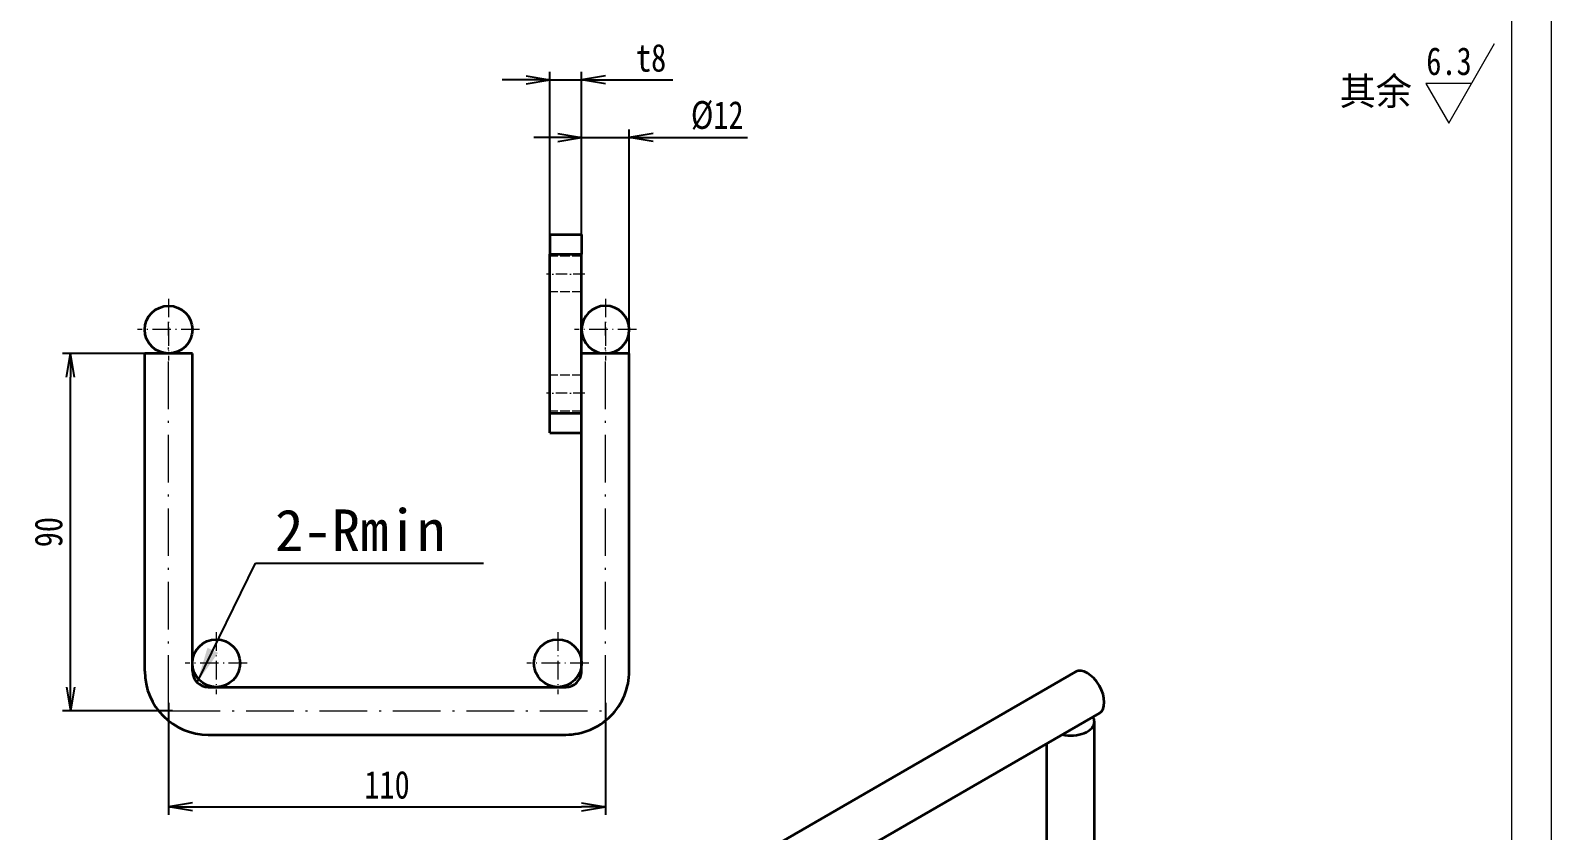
# Model space of a CAD drawing. Header units: millimetres. Extents: x -15766 to 80009, y -9701 to 15159.
# Drawn here: x 3559.9 to 3943, y 13582.7 to 13784.2 of the extents above; entities that cross this region are included whole.
import ezdxf
from ezdxf.enums import TextEntityAlignment as Align

# ---------------------------------------------------------------- set-up
doc = ezdxf.new("R2010")
doc.units = ezdxf.units.MM
for name, pattern in [('CENTER-HOKUTO_1', [16, 13, -1, 1, -1]), ('DASHDOT', [18.5, 12, -3, 0.5, -3]), ('DASHED', [15, 12, -3]), ('HIDDEN-HOKUTO_1', [2, 1, -1])]:
    doc.linetypes.add(name, pattern=pattern)
doc.layers.get('DEFPOINTS').update_dxf_attribs({"lineweight": 18})
for name, color, linetype, lineweight in [('AM_7', 2, 'CENTER-HOKUTO_1', 18), ('AM_HID', 1, 'HIDDEN-HOKUTO_1', 18), ('AM_VIS', 7, 'Continuous', 18), ('CDRAFT0', 7, 'Continuous', 18), ('DIM', 253, 'Continuous', 20), ('title_frame', 7, 'Continuous', 18), ('word_dim', 9, 'Continuous', 18), ('粗实线层_1', 7, 'Continuous', 15)]:
    doc.layers.add(name, color=color, linetype=linetype, lineweight=lineweight)
doc.styles.add('DIM', font='', dxfattribs={"width": 0.8})
doc.styles.get('DIM').set_extended_font_data('NSimSun')
doc.dimstyles.new('1-2', dxfattribs={"dimscale": 2, "dimtxt": 3.5, "dimasz": 3, "dimexe": 1, "dimexo": 0, "dimgap": 1, "dimtad": 1, "dimdsep": 46, "dimtxsty": 'DIM', "dimblk": 'OPEN', "dimcen": 0, "dimdle": 6, "dimclrd": 256, "dimclre": 256, "dimclrt": 3, "dimazin": 2, "dimtfac": 0.707107, "dimtmove": 0, "dimatfit": 3, "dimfxl": 0, "dimfrac": 2, "dimtolj": 1, "dimarcsym": 0})
doc.dimstyles.new('1-3', dxfattribs={"dimscale": 3, "dimtxt": 3.5, "dimasz": 3, "dimexe": 1, "dimexo": 0, "dimgap": 1, "dimtad": 1, "dimdsep": 46, "dimtxsty": 'DIM', "dimblk": 'OPEN', "dimcen": 0, "dimdle": 6, "dimclrd": 256, "dimclre": 256, "dimclrt": 3, "dimazin": 2, "dimtfac": 0.707107, "dimtmove": 0, "dimatfit": 3, "dimfxl": 0, "dimfrac": 2, "dimtolj": 1, "dimarcsym": 0})

# ---------------------------------------------------------------- blocks, each defined once
blk = doc.blocks.new('_OPEN')
at = {"color": 0, "linetype": 'ByBlock', "lineweight": -2}
for p, q in [((-1, 0.166667), (0, 0)), ((-1, -0.166667), (0, 0)), ((0, 0), (-1, 0))]:
    blk.add_line(p, q, dxfattribs=at)
blk = doc.blocks.new('*D730')
at = {"layer": 'DEFPOINTS', "color": 0, "transparency": 16777216}
for p in [(3698.73, 13771.77), (3690.73, 13732.86), (3698.73, 13732.86)]:
    blk.add_point(p, dxfattribs=at)
at = {"layer": 'word_dim', "linetype": 'Continuous', "lineweight": -2, "transparency": 16777216}
for p, q in [((3684.73, 13771.77), (3678.73, 13771.77)), ((3690.73, 13732.86), (3690.73, 13773.77)), ((3690.73, 13771.77), (3698.73, 13771.77)), ((3698.73, 13732.86), (3698.73, 13773.77)), ((3704.73, 13771.77), (3721.73, 13771.77))]:
    blk.add_line(p, q, dxfattribs=at)
at = {"layer": 'word_dim', "lineweight": -2, "transparency": 16777216, "xscale": 6, "yscale": 6, "zscale": 6}
blk.add_blockref('_OPEN', (3690.73, 13771.77), dxfattribs=at)
at = {"layer": 'word_dim', "lineweight": -2, "transparency": 16777216, "xscale": 6, "yscale": 6, "zscale": 6, "rotation": 180}
blk.add_blockref('_OPEN', (3698.73, 13771.77), dxfattribs=at)
at = {"layer": 'word_dim', "color": 3, "transparency": 16777216, "insert": (3716.23, 13777.27), "char_height": 7, "attachment_point": 5, "style": 'DIM'}
blk.add_mtext('\\A1;t8', dxfattribs=at)
blk = doc.blocks.new('*D731')
at = {"layer": 'DEFPOINTS', "color": 0, "transparency": 16777216}
for p in [(3698.73, 13757.27), (3698.73, 13727.86), (3710.73, 13702.86)]:
    blk.add_point(p, dxfattribs=at)
at = {"layer": 'word_dim', "linetype": 'Continuous', "lineweight": -2, "transparency": 16777216}
for p, q in [((3692.73, 13757.27), (3686.73, 13757.27)), ((3698.73, 13727.86), (3698.73, 13759.27)), ((3698.73, 13757.27), (3710.73, 13757.27)), ((3710.73, 13702.86), (3710.73, 13759.27)), ((3716.73, 13757.27), (3740.54, 13757.27))]:
    blk.add_line(p, q, dxfattribs=at)
at = {"layer": 'word_dim', "lineweight": -2, "transparency": 16777216, "xscale": 6, "yscale": 6, "zscale": 6}
blk.add_blockref('_OPEN', (3698.73, 13757.27), dxfattribs=at)
at = {"layer": 'word_dim', "lineweight": -2, "transparency": 16777216, "xscale": 6, "yscale": 6, "zscale": 6, "rotation": 180}
blk.add_blockref('_OPEN', (3710.73, 13757.27), dxfattribs=at)
at = {"layer": 'word_dim', "color": 3, "transparency": 16777216, "insert": (3732.89, 13762.77), "char_height": 7, "attachment_point": 5, "style": 'DIM'}
blk.add_mtext('\\A1;%%c12', dxfattribs=at)
blk = doc.blocks.new('*D732')
at = {"layer": 'DEFPOINTS', "color": 0, "transparency": 16777216}
for p in [(3594.73, 13614.86), (3704.73, 13614.86), (3704.73, 13588.71)]:
    blk.add_point(p, dxfattribs=at)
at = {"layer": 'word_dim', "linetype": 'Continuous', "lineweight": -2, "transparency": 16777216}
for p, q in [((3594.73, 13614.86), (3594.73, 13586.71)), ((3704.73, 13614.86), (3704.73, 13586.71)), ((3600.73, 13588.71), (3698.73, 13588.71))]:
    blk.add_line(p, q, dxfattribs=at)
at = {"layer": 'word_dim', "lineweight": -2, "transparency": 16777216, "xscale": 6, "yscale": 6, "zscale": 6, "rotation": 180}
blk.add_blockref('_OPEN', (3594.73, 13588.71), dxfattribs=at)
at = {"layer": 'word_dim', "lineweight": -2, "transparency": 16777216, "xscale": 6, "yscale": 6, "zscale": 6}
blk.add_blockref('_OPEN', (3704.73, 13588.71), dxfattribs=at)
at = {"layer": 'word_dim', "color": 3, "transparency": 16777216, "insert": (3649.73, 13594.21), "char_height": 7, "attachment_point": 5, "style": 'DIM'}
blk.add_mtext('\\A1;110', dxfattribs=at)
blk = doc.blocks.new('*X611')
at = {"layer": 'CDRAFT0'}
blk.add_line((420, 0), (420, 297), dxfattribs=at)
at = {"layer": '粗实线层_1'}
blk.add_line((415, 5), (415, 292), dxfattribs=at)
blk = doc.blocks.new('*D1212')
at = {"layer": 'DEFPOINTS', "color": 0, "transparency": 16777216}
for p in [(3570.02, 13702.86), (3588.73, 13702.86), (3595.73, 13612.86)]:
    blk.add_point(p, dxfattribs=at)
at = {"layer": 'word_dim', "linetype": 'Continuous', "lineweight": -2, "transparency": 16777216}
for p, q in [((3588.73, 13702.86), (3568.02, 13702.86)), ((3570.02, 13618.86), (3570.02, 13696.86)), ((3595.73, 13612.86), (3568.02, 13612.86))]:
    blk.add_line(p, q, dxfattribs=at)
at = {"layer": 'word_dim', "lineweight": -2, "transparency": 16777216, "xscale": 6, "yscale": 6, "zscale": 6}
for p, rotation in [((3570.02, 13702.86), 90), ((3570.02, 13612.86), 270)]:
    blk.add_blockref('_OPEN', p, dxfattribs=dict(at, rotation=rotation))
at = {"layer": 'word_dim', "color": 3, "transparency": 16777216, "insert": (3564.52, 13657.86), "char_height": 7, "attachment_point": 5, "rotation": 90, "style": 'DIM'}
blk.add_mtext('\\A1;90', dxfattribs=at)

msp = doc.modelspace()

# ---------------------------------------------------------------- linework, layer by layer
at = {"layer": 'AM_7', "linetype": 'DASHDOT', "lineweight": 13, "ltscale": 0.240027}
for p, q in [((3699.52647, 13722.85613), (3689.92539, 13722.85613)), ((3699.52647, 13692.85613), (3689.92539, 13692.85613))]:
    msp.add_line(p, q, dxfattribs=at)
at = {"layer": 'AM_7', "linetype": 'DASHDOT', "lineweight": 13, "ltscale": 0.389999}
for p, q in [((3594.72618, 13716.65612), (3594.72618, 13701.05614)), ((3704.72618, 13716.65612), (3704.72618, 13701.05614)), ((3606.72618, 13632.65612), (3606.72618, 13617.05614)), ((3692.72618, 13632.65612), (3692.72618, 13617.05614))]:
    msp.add_line(p, q, dxfattribs=at)
at = {"layer": 'AM_7', "linetype": 'DASHDOT', "lineweight": 13}
for p, q in [((3594.72618, 13614.85613), (3594.72618, 13710.85613)), ((3704.72618, 13614.85613), (3704.72618, 13710.85613)), ((3595.72618, 13612.85613), (3703.72618, 13612.85613))]:
    msp.add_line(p, q, dxfattribs=at)
at = {"layer": 'AM_7', "linetype": 'DASHDOT', "lineweight": 13, "ltscale": 0.38999}
for p, q in [((3602.52598, 13708.85613), (3586.92637, 13708.85613)), ((3712.52598, 13708.85613), (3696.92637, 13708.85613)), ((3614.52598, 13624.85613), (3598.92637, 13624.85613)), ((3700.52598, 13624.85613), (3684.92637, 13624.85613))]:
    msp.add_line(p, q, dxfattribs=at)
at = {"layer": 'AM_HID', "linetype": 'DASHED', "lineweight": 13, "ltscale": 0.2}
for p, q in [((3690.72618, 13727.85613), (3698.72618, 13727.85613)), ((3698.72618, 13727.35613), (3690.72618, 13727.35613)), ((3698.72618, 13718.35613), (3690.72618, 13718.35613)), ((3698.72618, 13697.35613), (3690.72618, 13697.35613)), ((3698.72618, 13688.35613), (3690.72618, 13688.35613)), ((3690.72618, 13687.85613), (3698.72618, 13687.85613))]:
    msp.add_line(p, q, dxfattribs=at)
at = {"layer": 'AM_HID', "linetype": 'DASHED', "lineweight": 13}
for p, q in [((3600.72618, 13624.85613), (3600.72618, 13702.85613)), ((3600.72618, 13624.85613), (3600.72618, 13702.85613)), ((3698.72618, 13682.85613), (3698.72618, 13702.85613)), ((3710.72618, 13622.85613), (3710.72618, 13702.85613)), ((3710.72618, 13622.85613), (3710.72618, 13702.85613)), ((3606.72618, 13618.85613), (3692.72618, 13618.85613)), ((3606.72618, 13618.85613), (3692.72618, 13618.85613))]:
    msp.add_line(p, q, dxfattribs=at)
at = {"layer": 'AM_HID', "linetype": 'DASHED', "lineweight": 13, "ltscale": 0.499995}
msp.add_line((3698.72618, 13682.85631), (3698.72618, 13702.85613), dxfattribs=at)
at = {"layer": 'AM_HID', "linetype": 'DASHED', "lineweight": 13, "ltscale": 0.499997}
msp.add_line((3698.72618, 13682.85625), (3698.72618, 13702.85613), dxfattribs=at)
at = {"layer": 'AM_HID', "linetype": 'DASHED', "lineweight": 13, "ltscale": 0.05}
for p, q in [((3600.72618, 13622.85613), (3600.72618, 13624.85613)), ((3600.72618, 13622.85613), (3600.72618, 13624.85613)), ((3604.72618, 13618.85613), (3606.72618, 13618.85613)), ((3604.72618, 13618.85613), (3606.72618, 13618.85613)), ((3692.72618, 13618.85613), (3694.72618, 13618.85613)), ((3692.72618, 13618.85613), (3694.72618, 13618.85613))]:
    msp.add_line(p, q, dxfattribs=at)
at = {"layer": 'AM_HID', "linetype": 'DASHED', "lineweight": 13, "ltscale": 0.001079}
msp.add_line((3698.72618, 13624.85613), (3698.72618, 13624.89928), dxfattribs=at)
at = {"layer": 'AM_HID', "linetype": 'DASHED', "lineweight": 13, "ltscale": 0.000772}
msp.add_line((3698.72618, 13624.85613), (3698.72618, 13624.88701), dxfattribs=at)
at = {"layer": 'AM_HID', "linetype": 'DASHED', "lineweight": 13, "ltscale": 0.001071}
msp.add_line((3698.72618, 13624.81328), (3698.72618, 13624.85613), dxfattribs=at)
at = {"layer": 'AM_HID', "linetype": 'DASHED', "lineweight": 13, "ltscale": 0.000769}
msp.add_line((3698.72618, 13624.82537), (3698.72618, 13624.85613), dxfattribs=at)
at = {"layer": 'AM_HID', "linetype": 'DASHED', "lineweight": 13}
for centre, radius, start, end in [((3704.72618, 13708.85613), 6, 179.849645, 180.150355), ((3604.72618, 13622.85613), 4, 180.000005, 269.999997), ((3604.72618, 13622.85613), 4, 180.000005, 269.999997), ((3694.72618, 13622.85613), 4, 269.999997, 0), ((3694.72618, 13622.85613), 4, 269.999997, 0)]:
    msp.add_arc(centre, radius, start, end, dxfattribs=at)
at = {"layer": 'AM_VIS', "lineweight": 35}
for p, q in [((3690.72618, 13732.85613), (3690.72618, 13727.85613)), ((3690.72618, 13732.85613), (3698.72618, 13732.85613)), ((3698.72618, 13732.85613), (3698.72618, 13727.85613)), ((3690.72618, 13687.85613), (3690.72618, 13727.85613)), ((3690.72618, 13727.85613), (3698.72618, 13727.85613)), ((3698.72618, 13687.85613), (3698.72618, 13727.85613)), ((3588.72618, 13622.85613), (3588.72618, 13702.85613)), ((3588.72618, 13622.85613), (3588.72618, 13702.85613)), ((3594.72618, 13702.85613), (3588.72618, 13702.85613)), ((3588.72618, 13622.85613), (3588.72618, 13702.85613)), ((3600.72618, 13702.85613), (3594.72618, 13702.85613)), ((3600.72618, 13624.85613), (3600.72618, 13702.85613)), ((3704.72618, 13702.85613), (3698.72618, 13702.85613)), ((3710.72618, 13702.85613), (3704.72618, 13702.85613)), ((3710.72618, 13622.85613), (3710.72618, 13702.85613)), ((3690.72618, 13682.85613), (3690.72618, 13687.85613)), ((3690.72618, 13687.85613), (3698.72618, 13687.85613)), ((3698.72618, 13682.85613), (3698.72618, 13687.85613)), ((3690.72618, 13682.85613), (3698.72618, 13682.85613)), ((3698.72618, 13624.89928), (3698.72618, 13682.85631)), ((3698.72618, 13624.88701), (3698.72618, 13682.85625)), ((3698.72618, 13624.85613), (3698.72618, 13682.85613)), ((3600.72618, 13622.85613), (3600.72618, 13624.85613)), ((3823.11612, 13622.65501), (3666.13858, 13532.02385)), ((3698.72618, 13622.85613), (3698.72618, 13624.85613)), ((3698.72618, 13622.85613), (3698.72618, 13624.82537)), ((3698.72618, 13622.85613), (3698.72618, 13624.81328)), ((3604.72618, 13618.85613), (3606.72618, 13618.85613)), ((3606.72618, 13618.85613), (3692.72618, 13618.85613)), ((3692.72618, 13618.85613), (3694.72618, 13618.85613)), ((3829.11612, 13612.26268), (3672.13858, 13521.63158)), ((3827.87344, 13547.01799), (3827.87344, 13610.1104)), ((3604.72618, 13606.85613), (3694.72618, 13606.85613)), ((3604.72618, 13606.85613), (3694.72618, 13606.85613)), ((3604.72618, 13606.85613), (3694.72618, 13606.85613)), ((3815.87344, 13544.79064), (3815.87344, 13604.61705))]:
    msp.add_line(p, q, dxfattribs=at)
for centre in [(3594.72618, 13708.85613), (3606.72618, 13624.85613), (3692.72618, 13624.85613)]:
    msp.add_circle(centre, 6, dxfattribs=at)
for centre, radius, start, end in [((3704.72618, 13708.85613), 6, 180.150355, 179.849645), ((3604.72618, 13622.85613), 16, 180.000005, 269.999997), ((3604.72618, 13622.85613), 16, 180.000005, 269.999997), ((3604.72618, 13622.85613), 16, 180.000005, 269.999997), ((3604.72618, 13622.85613), 4, 180.000005, 269.999997), ((3694.72618, 13622.85613), 16, 269.999997, 0), ((3694.72618, 13622.85613), 16, 269.999997, 0), ((3694.72618, 13622.85613), 16, 269.999997, 0), ((3694.72618, 13622.85613), 4, 269.999997, 0)]:
    msp.add_arc(centre, radius, start, end, dxfattribs=at)
for centre, major_axis, start_param, end_param in [((3826.11612, 13617.45885), (-3, 5.19617), 3.141592654, 6.283185307), ((3821.87344, 13610.1104), (6, 0), 0, 0.358319688), ((3821.87344, 13610.1104), (6, 0), 4.354069387, 6.283185307)]:
    msp.add_ellipse(centre, major_axis=major_axis, ratio=0.57735, start_param=start_param, end_param=end_param, dxfattribs=at)
at = {"layer": 'DIM'}
for p, q in [((3917.11039, 13760.87874), (3928.6574, 13780.87874)), ((3922.8839, 13770.87874), (3911.33689, 13770.87874)), ((3911.33689, 13770.87874), (3917.11039, 13760.87874))]:
    msp.add_line(p, q, dxfattribs=at)

# ---------------------------------------------------------------- block references
at = {"layer": 'title_frame', "xscale": 2, "yscale": 2, "zscale": 2}
msp.add_blockref('*X611', (3103.00016, 13253.73384), dxfattribs=at)

# ---------------------------------------------------------------- texts
at = {"layer": 'DIM', "color": 2, "style": 'DIM', "width": 0.8}
msp.add_attdef('6.3', text='0.0', height=7, dxfattribs=at).set_placement((3922.8839, 13770.87874), align=Align.BOTTOM_RIGHT)
at = {"layer": 'word_dim', "linetype": 'Continuous', "insert": (3889.63047, 13772.41045), "char_height": 7, "width": 21.7212079, "attachment_point": 1}
msp.add_mtext('{\\C3;其余}', dxfattribs=at)
at = {"layer": 'word_dim', "color": 3, "insert": (3621.53007, 13653.07882), "char_height": 10.5, "attachment_point": 7}
msp.add_mtext('\\A1;2-Rmin', dxfattribs=at)

# ---------------------------------------------------------------- dimensions: what is measured, and where the dimension line sits
at = {"layer": 'word_dim'}
dim = msp.add_linear_dim(base=(3698.72618, 13771.76868), p1=(3690.72618, 13732.85613), p2=(3698.72618, 13732.85613), dimstyle='1-2', override={"dimpost": 't<>'}, dxfattribs=at)
dim.commit()
dim.dimension.update_dxf_attribs({"geometry": '*D730', "text_midpoint": (3716.22618, 13777.26868)})
dim = msp.add_linear_dim(base=(3698.72618, 13757.26532), p1=(3710.72618, 13702.85613), p2=(3698.72618, 13727.85613), dimstyle='1-2', override={"dimpost": '%%c<>'}, dxfattribs=at)
dim.commit()
dim.dimension.update_dxf_attribs({"geometry": '*D731', "text_midpoint": (3732.89284, 13757.26532), "dimtype": 160})
at = {"layer": 'word_dim', "color": 3}
dim = msp.add_linear_dim(base=(3570.01727, 13702.85613), p1=(3595.72618, 13612.85613), p2=(3588.72618, 13702.85613), angle=90, dimstyle='1-2', dxfattribs=at)
dim.commit()
dim.dimension.update_dxf_attribs({"geometry": '*D1212', "text_midpoint": (3564.51727, 13657.85613)})
at = {"layer": 'word_dim'}
dim = msp.add_linear_dim(base=(3704.72618, 13588.71308), p1=(3594.72618, 13614.85613), p2=(3704.72618, 13614.85613), dimstyle='1-2', dxfattribs=at)
dim.commit()
dim.dimension.update_dxf_attribs({"geometry": '*D732', "text_midpoint": (3649.72618, 13594.21308)})

# ---------------------------------------------------------------- leaders
at = {"layer": 'word_dim', "annotation_type": 0, "has_hookline": 1, "hookline_direction": 0, "text_width": 52.5}
msp.add_leader([(3601.89775, 13620.0277), (3616.60509, 13650.07882), (3618.53007, 13650.07882)], dimstyle='1-3', override={"dimgap": 1, "dimtad": 1}, dxfattribs=at)

doc.saveas('drawing.dxf')
